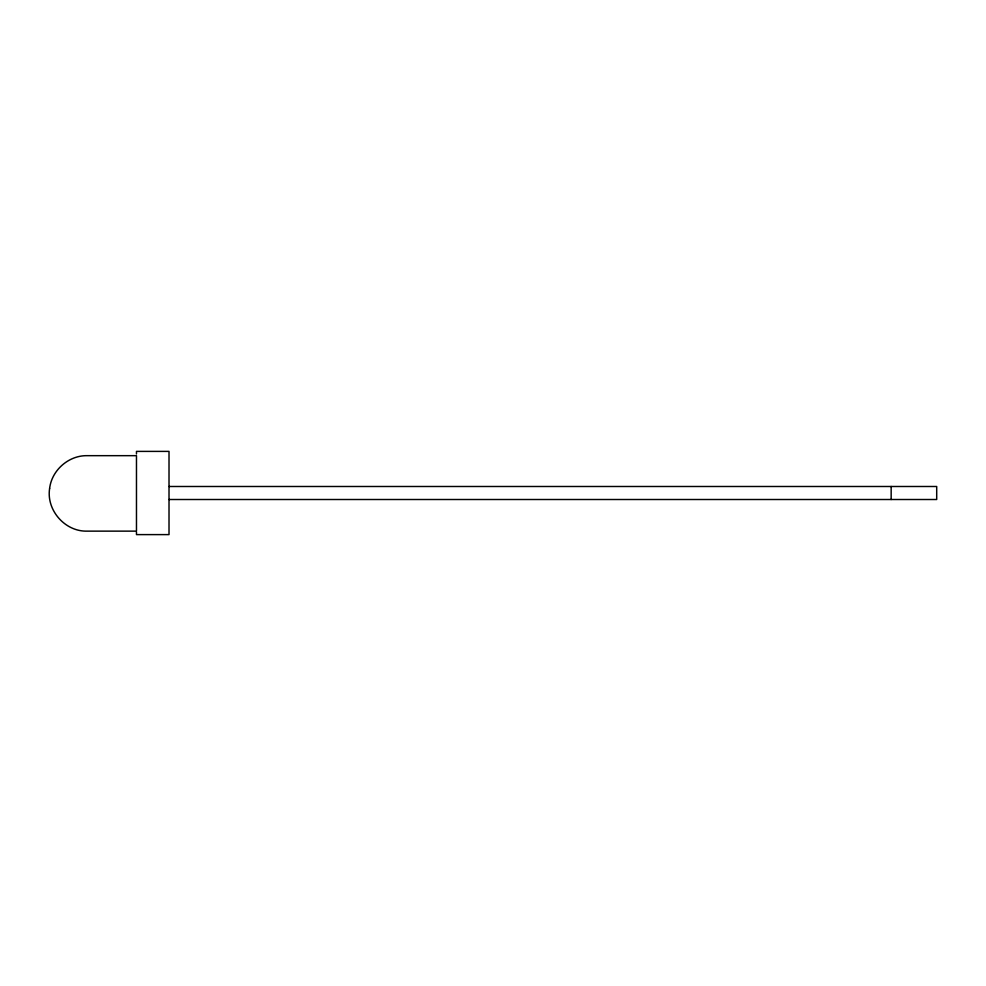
<?xml version="1.0" encoding="UTF-8"?>
<svg xmlns="http://www.w3.org/2000/svg" width="986" height="986" viewBox="0 0 986 986"><rect width="100%" height="100%" fill="white"/><g stroke="black" fill="none" stroke-linecap="round" stroke-linejoin="round"><path stroke-width="1.48" d="M169.013 486.492L936.7 486.492L936.7 499.508L169.013 499.508M891.159 486.492L891.159 499.508M136.475 453.954L136.475 451.391L169.013 451.391L169.013 534.609L136.475 534.609L136.475 532.046M49.62 488.477C46.169 510.206 65.027 531.713 87.039 531.134L136.475 531.134L136.475 455.668L87.039 455.668C68.65 455.372 51.728 470.211 49.62 488.477"/></g></svg>
